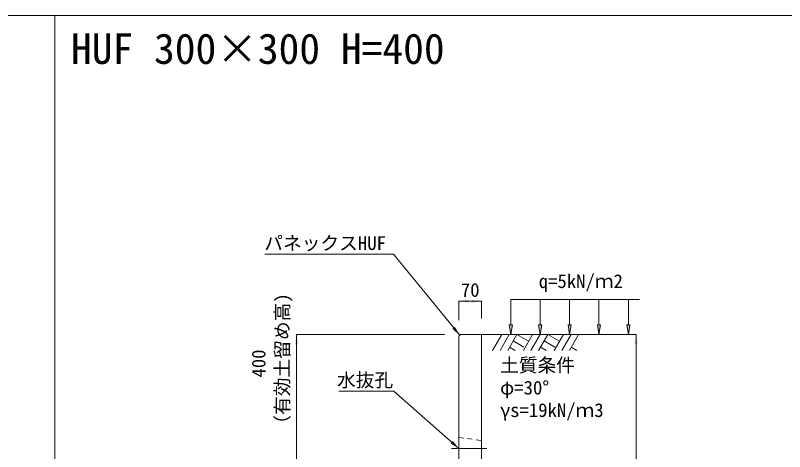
# Model space of a CAD drawing. Units: millimetres at full size. Extents: x 173025 to 194922, y 53822 to 64534.
# Drawn here: x 183299 to 185692, y 62984 to 64341 of the extents above; entities that cross this region are included whole.
import ezdxf
from ezdxf.enums import TextEntityAlignment as Align

# ---------------------------------------------------------------- set-up
doc = ezdxf.new("R2010")
doc.units = ezdxf.units.MM
doc.header["$LTSCALE"] = 20
doc.linetypes.add('USER1', pattern=[28.575, 19.05, -3.175, 3.175, -3.175])
doc.linetypes.add('USER2', pattern=[1.35, 0.75, -0.6])
for name, color, linetype, lineweight in [('0_2', 7, 'Continuous', 20), ('図枠', 5, 'Continuous', 13), ('寸法線', 7, 'Continuous', 13), ('引出線', 4, 'Continuous', 13), ('本体', 2, 'Continuous', 9), ('ﾊｯﾁﾝｸﾞ', 7, 'Continuous', 5)]:
    doc.layers.add(name, color=color, linetype=linetype, lineweight=lineweight)
doc.layers.add('文字', color=7, linetype='Continuous')
doc.styles.add('ＭＳ ゴシック', font='')
doc.styles.get('ＭＳ ゴシック').set_extended_font_data('MS Gothic')

# ---------------------------------------------------------------- blocks, each defined once
blk = doc.blocks.new('filled_arrow')
at = {"color": 0, "linetype": 'Continuous', "lineweight": -2}
blk.add_solid([(7.5, 1.25), (0, 0), (7.5, -1.25)], dxfattribs=at)

msp = doc.modelspace()

# ---------------------------------------------------------------- hatches: boundary and pattern name
at = {"layer": '寸法線'}
for points in [[(184845.29, 63378.31), (184840.29, 63348.31), (184835.29, 63378.31)], [(184936.71, 63378.31), (184931.71, 63348.31), (184926.71, 63378.31)], [(185028.12, 63378.31), (185023.12, 63348.31), (185018.12, 63378.31)], [(185119.53, 63378.31), (185114.53, 63348.31), (185109.53, 63378.31)], [(185210.94, 63378.31), (185205.94, 63348.31), (185200.94, 63378.31)], [(185210.94, 63378.31), (185205.94, 63348.31), (185200.94, 63378.31)]]:
    msp.add_hatch(color=256, dxfattribs=at).paths.add_polyline_path(points)

# ---------------------------------------------------------------- linework, layer by layer
at = {"layer": '0_2'}
msp.add_line((184748.93, 63348.31), (185207.91, 63348.31), dxfattribs=at)
at = {"layer": '図枠'}
for p, q in [((179921.93, 64341.27), (194921.93, 64341.27)), ((183421.93, 64341.27), (183421.93, 61441.27))]:
    msp.add_line(p, q, dxfattribs=at)
at = {"layer": '寸法線'}
for p, q in [((184678.93, 63451.86), (184748.93, 63451.86)), ((184678.93, 63393.31), (184678.93, 63451.86)), ((184748.93, 63398.31), (184748.93, 63451.86)), ((184173.93, 62948.31), (184173.93, 63348.31)), ((184633.93, 63348.31), (184173.93, 63348.31)), ((184798.88, 63348.31), (185229.72, 63348.31)), ((185229.72, 62483.31), (185229.72, 63348.31))]:
    msp.add_line(p, q, dxfattribs=at)
at = {"layer": '寸法線', "lineweight": 9}
for p, q in [((185240.29, 63456.86), (184840.29, 63456.86)), ((184840.29, 63378.31), (184840.29, 63456.86)), ((184931.71, 63378.31), (184931.71, 63456.86)), ((185023.12, 63378.31), (185023.12, 63456.86)), ((185114.53, 63378.31), (185114.53, 63456.86)), ((185205.94, 63378.31), (185205.94, 63456.86))]:
    msp.add_line(p, q, dxfattribs=at)
at = {"layer": '寸法線', "linetype": 'USER1', "lineweight": 9}
msp.add_line((184765.23, 62993.31), (184655.99, 62993.31), dxfattribs=at)
at = {"layer": '寸法線', "lineweight": 9}
for points in [[(184845.29, 63378.31), (184840.29, 63348.31), (184835.29, 63378.31)], [(184936.71, 63378.31), (184931.71, 63348.31), (184926.71, 63378.31)], [(185028.12, 63378.31), (185023.12, 63348.31), (185018.12, 63378.31)], [(185119.53, 63378.31), (185114.53, 63348.31), (185109.53, 63378.31)], [(185210.94, 63378.31), (185205.94, 63348.31), (185200.94, 63378.31)], [(185210.94, 63378.31), (185205.94, 63348.31), (185200.94, 63378.31)]]:
    msp.add_lwpolyline(points, close=True, dxfattribs=at)
at = {"layer": '引出線'}
for points in [[(184681.43, 63345.81), (184474.88, 63598.81), (184075.03, 63598.81)], [(184678.93, 62993.31), (184476.47, 63171.75), (184304.72, 63171.75)]]:
    msp.add_lwpolyline(points, dxfattribs=at)
at = {"layer": '本体', "lineweight": 20}
for p, q in [((184678.93, 63343.31), (184683.93, 63348.31)), ((184678.93, 63343.31), (184678.93, 62948.31)), ((184683.93, 63348.31), (184748.93, 63348.31)), ((184748.93, 63348.31), (184748.93, 62483.31))]:
    msp.add_line(p, q, dxfattribs=at)
at = {"layer": '本体', "linetype": 'USER2'}
msp.add_line((184678.93, 63028.31), (184748.93, 63018.31), dxfattribs=at)
at = {"layer": 'ﾊｯﾁﾝｸﾞ', "lineweight": 9}
for p, q in [((184811.88, 63348.31), (184783.23, 63298.69)), ((184835.5, 63348.31), (184806.86, 63298.69)), ((184859.13, 63348.31), (184830.48, 63298.69)), ((184859.13, 63348.31), (184895.7, 63327.2)), ((184907.88, 63348.31), (184879.23, 63298.69)), ((184931.51, 63348.31), (184902.85, 63298.69)), ((184955.13, 63348.31), (184926.48, 63298.69)), ((184955.13, 63348.31), (184991.69, 63327.2)), ((185003.88, 63348.31), (184975.23, 63298.69)), ((185027.5, 63348.31), (184998.85, 63298.69)), ((185051.13, 63348.31), (185022.48, 63298.69)), ((184847.71, 63328.52), (184881.12, 63309.23)), ((184943.7, 63328.52), (184977.12, 63309.23)), ((184836.28, 63308.74), (184853.7, 63298.69)), ((184932.28, 63308.74), (184949.7, 63298.69)), ((185028.28, 63308.74), (185045.69, 63298.69))]:
    msp.add_line(p, q, dxfattribs=at)

# ---------------------------------------------------------------- block references
at = {"layer": '寸法線', "xscale": 4, "yscale": 4}
msp.add_blockref('filled_arrow', (184678.93, 63451.86), dxfattribs=at)
for p, rotation in [((184748.93, 63451.86), 180), ((184173.93, 63348.31), 270), ((185229.72, 63348.31), 270)]:
    msp.add_blockref('filled_arrow', p, dxfattribs=dict(at, rotation=rotation))
at = {"layer": '引出線', "xscale": 4, "yscale": 4}
for p, rotation in [((184681.43, 63345.81), 129.2), ((184678.93, 62993.31), 138.6)]:
    msp.add_blockref('filled_arrow', p, dxfattribs=dict(at, rotation=rotation))

# ---------------------------------------------------------------- texts
at = {"layer": '寸法線', "style": 'ＭＳ ゴシック'}
msp.add_text('70', height=42.72, dxfattribs=at).set_placement((184713.93, 63486.86), align=Align.MIDDLE_CENTER)
for s, p in [('（有効土留め高)', (184163.13, 63039.67)), ('400', (184090, 63214.49))]:
    msp.add_text(s, height=42.72, rotation=90, dxfattribs=at).set_placement(p, align=Align.BOTTOM_LEFT)
for s, p in [('土質条件', (184806.84, 63274.32)), ('φ=30°', (184806.84, 63204.32)), ('γs=19kN/ｍ3', (184806.84, 63134.32))]:
    msp.add_text(s, height=42.72, dxfattribs=at).set_placement(p, align=Align.TOP_LEFT)
at = {"layer": '引出線', "style": 'ＭＳ ゴシック'}
msp.add_text('パネックスHUF', height=42.72, dxfattribs=at).set_placement((184262.45, 63653.95), align=Align.TOP_CENTER)
msp.add_text('水抜孔', height=42.72, dxfattribs=at).set_placement((184474.22, 63228.04), align=Align.TOP_RIGHT)
at = {"layer": '文字', "style": 'ＭＳ ゴシック'}
for s, height, p in [('HUF 300×300 H=400', 94.94, (183471.93, 64161.77)), ('q=5kN/ｍ2', 42.72, (184927.18, 63480.13))]:
    msp.add_text(s, height=height, dxfattribs=at).set_placement(p, align=Align.BOTTOM_LEFT)

doc.saveas('drawing.dxf')
